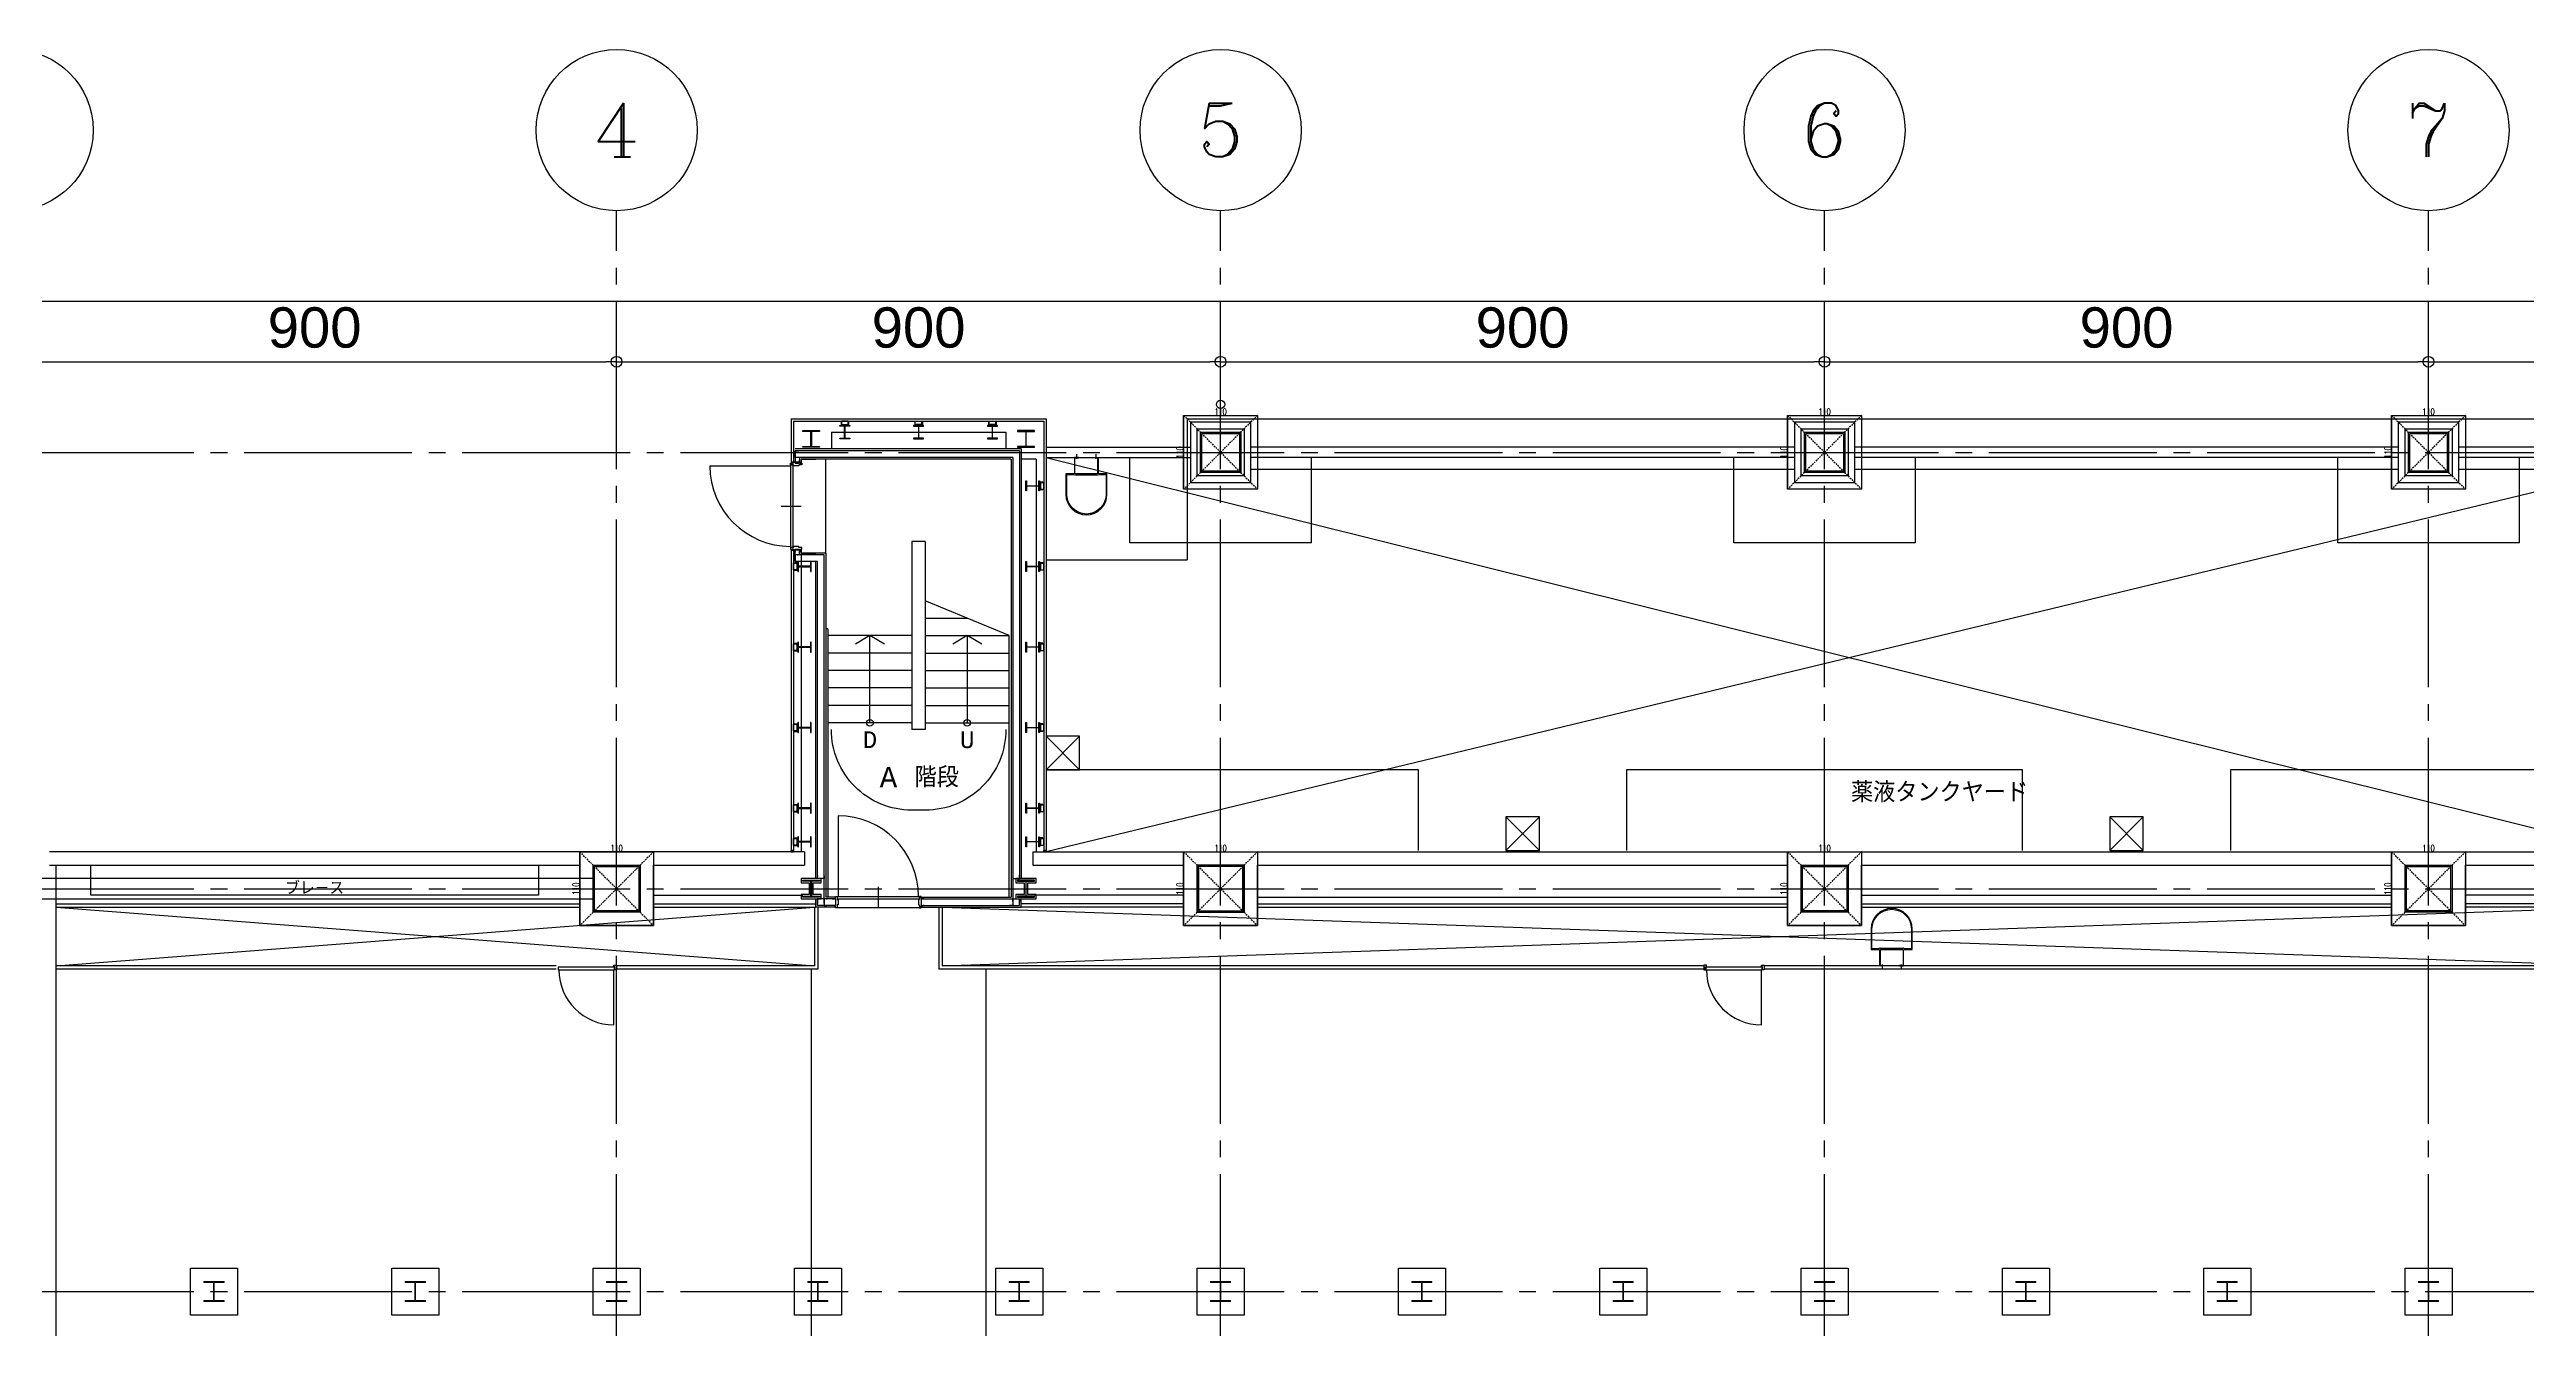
# Model space of a CAD drawing. Header units: millimetres. Extents: x -25195 to 195597, y 6477 to 112111.
# Drawn here: x 1915 to 5606, y 18095 to 20000 of the extents above; entities that cross this region are included whole.
import ezdxf
from ezdxf.enums import TextEntityAlignment as Align

# ---------------------------------------------------------------- set-up
doc = ezdxf.new("R2010")
doc.units = ezdxf.units.MM
doc.header["$LTSCALE"] = 100
doc.linetypes.add('X-N-FAB-L10$0$COL-CEN-LIN', pattern=[3.25, 2.5, -0.25, 0.25, -0.25])
doc.linetypes.add('X-N-FAB-L10$0$HIDDEN', pattern=[0.375, 0.25, -0.125])
for name, color, linetype in [('0-XREF', 7, 'Continuous'), ('X-N-FAB-L10$0$0-MC', 8, 'Continuous'), ('X-N-FAB-L10$0$0-NC', 8, 'Continuous'), ('X-N-FAB-L10$0$08', 8, 'Continuous'), ('X-N-FAB-L10$0$BEAM', 8, 'Continuous'), ('X-N-FAB-L10$0$BLOCK', 8, 'Continuous'), ('X-N-FAB-L10$0$CCL', 8, 'X-N-FAB-L10$0$COL-CEN-LIN'), ('X-N-FAB-L10$0$COL', 8, 'Continuous'), ('X-N-FAB-L10$0$COL-S', 8, 'Continuous'), ('X-N-FAB-L10$0$WALL-P', 8, 'Continuous')]:
    doc.layers.add(name, color=color, linetype=linetype)
doc.layers.add('X-N-FAB-L10$0$A-BLOCK', color=8, linetype='Continuous', plot=False)
doc.layers.add('X-N-FAB-L10$0$DIM', color=8, linetype='Continuous', plot=False)
doc.layers.add('X-N-FAB-L10$0$STEEL1', color=8, linetype='Continuous', lineweight=0)
doc.styles.add('X-N-FAB-L10$0$ATS', font='monotxt.shx', dxfattribs={"bigfont": 'BIGFONT.shx'})
doc.styles.add('X-N-FAB-L10$0$COL-NUM', font='romanc')
doc.styles.add('X-N-FAB-L10$0$DIM', font='simplex.shx', dxfattribs={"width": 0.67, "bigfont": 'chineset.shx'})
doc.styles.add('X-N-FAB-L10$0$DimStyUse', font='romans.shx', dxfattribs={"width": 0.7})
doc.styles.add('X-N-FAB-L10$0$Gen-Text', font='arial.ttf', dxfattribs={"height": 2.5})
doc.dimstyles.new('X-N-FAB-L10$0$cirl', dxfattribs={"dimtxt": 200, "dimasz": 50, "dimexe": 50, "dimexo": 0, "dimgap": 20, "dimtad": 1, "dimdsep": 46, "dimtxsty": 'X-N-FAB-L10$0$DimStyUse', "dimblk": 'X-N-FAB-L10$0$_Origin', "dimcen": 10, "dimdle": 50, "dimclrt": 2, "dimazin": 0, "dimtfac": 1, "dimtix": 1, "dimtmove": 2, "dimatfit": 3, "dimfxl": 10, "dimtolj": 1, "dimarcsym": 0})
doc.dimstyles.new('X-N-FAB-L10$0$JJP_005_defpoint', dxfattribs={"dimtxt": 20, "dimasz": 0.5, "dimexe": 0.5, "dimexo": 0.5, "dimgap": 0.5, "dimtad": 1, "dimdsep": 46, "dimtxsty": 'X-N-FAB-L10$0$DIM', "dimblk": 'X-N-FAB-L10$0$_None', "dimcen": 10, "dimclrd": 256, "dimclre": 256, "dimclrt": 256, "dimadec": 0, "dimazin": 0, "dimtfac": 1, "dimtix": 1, "dimtmove": 2, "dimatfit": 3, "dimldrblk": 'X-N-FAB-L10$0$_None', "dimfxl": 0.5, "dimtolj": 1, "dimtzin": 0, "dimarcsym": 0})

# ---------------------------------------------------------------- blocks, each defined once
blk = doc.blocks.new('X-N-FAB-L10$0$_Origin')
at = {"color": 0, "linetype": 'ByBlock', "lineweight": -2}
blk.add_line((0, 0), (-1, 0), dxfattribs=at)
blk.add_circle((0, 0), 0.5, dxfattribs=at)
blk = doc.blocks.new('*D192')
at = {"layer": 'DefPoints', "color": 0, "transparency": 16777216}
for p in [(0, 9025), (-26950, 8935), (0, 8935)]:
    blk.add_point(p, dxfattribs=at)
at = {"layer": 'X-N-FAB-L10$0$DIM', "color": 0, "lineweight": -2, "transparency": 16777216}
for p, q in [((-26950, 8935), (-26950, 9045)), ((0, 8935), (0, 9045)), ((-26934, 9025), (-16, 9025))]:
    blk.add_line(p, q, dxfattribs=at)
at = {"layer": 'X-N-FAB-L10$0$DIM', "color": 0, "lineweight": -2, "transparency": 16777216, "xscale": 16, "yscale": 16, "zscale": 16, "rotation": 180}
blk.add_blockref('X-N-FAB-L10$0$_Origin', (-26950, 9025), dxfattribs=at)
at = {"layer": 'X-N-FAB-L10$0$DIM', "color": 0, "lineweight": -2, "transparency": 16777216, "xscale": 16, "yscale": 16, "zscale": 16}
blk.add_blockref('X-N-FAB-L10$0$_Origin', (0, 9025), dxfattribs=at)
at = {"layer": 'X-N-FAB-L10$0$DIM', "color": 2, "transparency": 16777216, "insert": (-13475, 9075.6), "char_height": 2.5, "attachment_point": 5, "style": 'X-N-FAB-L10$0$Gen-Text'}
blk.add_mtext('\\A1;{\\H24x;26950}', dxfattribs=at)
blk = doc.blocks.new('X-N-FAB-L10$0$cn-y')
at = {"layer": 'X-N-FAB-L10$0$0-MC'}
blk.add_circle((-50, 0), 50, dxfattribs=at)
at = {"layer": 'X-N-FAB-L10$0$0-NC', "style": 'X-N-FAB-L10$0$COL-NUM'}
blk.add_attdef('GRID-Y', text='', height=50, dxfattribs=at).set_placement((-50, 0), align=Align.MIDDLE_CENTER)
blk = doc.blocks.new('*D195')
at = {"layer": 'DefPoints', "color": 0, "transparency": 16777216}
for p in [(-24250, 8935), (-25150, 8845), (-24250, 8845)]:
    blk.add_point(p, dxfattribs=at)
at = {"layer": 'X-N-FAB-L10$0$DIM', "color": 0, "lineweight": -2, "transparency": 16777216}
for p, q in [((-25150, 8845), (-25150, 8955)), ((-25134, 8935), (-24266, 8935)), ((-24250, 8845), (-24250, 8955))]:
    blk.add_line(p, q, dxfattribs=at)
at = {"layer": 'X-N-FAB-L10$0$DIM', "color": 0, "lineweight": -2, "transparency": 16777216, "xscale": 16, "yscale": 16, "zscale": 16, "rotation": 180}
blk.add_blockref('X-N-FAB-L10$0$_Origin', (-25150, 8935), dxfattribs=at)
at = {"layer": 'X-N-FAB-L10$0$DIM', "color": 0, "lineweight": -2, "transparency": 16777216, "xscale": 16, "yscale": 16, "zscale": 16}
blk.add_blockref('X-N-FAB-L10$0$_Origin', (-24250, 8935), dxfattribs=at)
at = {"layer": 'X-N-FAB-L10$0$DIM', "color": 2, "transparency": 16777216, "insert": (-24700, 8985.6), "char_height": 2.5, "attachment_point": 5, "style": 'X-N-FAB-L10$0$Gen-Text'}
blk.add_mtext('\\A1;{\\H24x;900}', dxfattribs=at)
blk = doc.blocks.new('*D196')
at = {"layer": 'DefPoints', "color": 0, "transparency": 16777216}
for p in [(-23350, 8935), (-24250, 8845), (-23350, 8845)]:
    blk.add_point(p, dxfattribs=at)
at = {"layer": 'X-N-FAB-L10$0$DIM', "color": 0, "lineweight": -2, "transparency": 16777216}
for p, q in [((-24250, 8845), (-24250, 8955)), ((-24234, 8935), (-23366, 8935)), ((-23350, 8845), (-23350, 8955))]:
    blk.add_line(p, q, dxfattribs=at)
at = {"layer": 'X-N-FAB-L10$0$DIM', "color": 0, "lineweight": -2, "transparency": 16777216, "xscale": 16, "yscale": 16, "zscale": 16, "rotation": 180}
blk.add_blockref('X-N-FAB-L10$0$_Origin', (-24250, 8935), dxfattribs=at)
at = {"layer": 'X-N-FAB-L10$0$DIM', "color": 0, "lineweight": -2, "transparency": 16777216, "xscale": 16, "yscale": 16, "zscale": 16}
blk.add_blockref('X-N-FAB-L10$0$_Origin', (-23350, 8935), dxfattribs=at)
at = {"layer": 'X-N-FAB-L10$0$DIM', "color": 2, "transparency": 16777216, "insert": (-23800, 8985.6), "char_height": 2.5, "attachment_point": 5, "style": 'X-N-FAB-L10$0$Gen-Text'}
blk.add_mtext('\\A1;{\\H24x;900}', dxfattribs=at)
blk = doc.blocks.new('*D197')
at = {"layer": 'DefPoints', "color": 0, "transparency": 16777216}
for p in [(-22450, 8935), (-23350, 8845), (-22450, 8845)]:
    blk.add_point(p, dxfattribs=at)
at = {"layer": 'X-N-FAB-L10$0$DIM', "color": 0, "lineweight": -2, "transparency": 16777216}
for p, q in [((-23350, 8845), (-23350, 8955)), ((-23334, 8935), (-22466, 8935)), ((-22450, 8845), (-22450, 8955))]:
    blk.add_line(p, q, dxfattribs=at)
at = {"layer": 'X-N-FAB-L10$0$DIM', "color": 0, "lineweight": -2, "transparency": 16777216, "xscale": 16, "yscale": 16, "zscale": 16, "rotation": 180}
blk.add_blockref('X-N-FAB-L10$0$_Origin', (-23350, 8935), dxfattribs=at)
at = {"layer": 'X-N-FAB-L10$0$DIM', "color": 0, "lineweight": -2, "transparency": 16777216, "xscale": 16, "yscale": 16, "zscale": 16}
blk.add_blockref('X-N-FAB-L10$0$_Origin', (-22450, 8935), dxfattribs=at)
at = {"layer": 'X-N-FAB-L10$0$DIM', "color": 2, "transparency": 16777216, "insert": (-22900, 8985.6), "char_height": 2.5, "attachment_point": 5, "style": 'X-N-FAB-L10$0$Gen-Text'}
blk.add_mtext('\\A1;{\\H24x;900}', dxfattribs=at)
blk = doc.blocks.new('*D198')
at = {"layer": 'DefPoints', "color": 0, "transparency": 16777216}
for p in [(-21550, 8935), (-22450, 8845), (-21550, 8845)]:
    blk.add_point(p, dxfattribs=at)
at = {"layer": 'X-N-FAB-L10$0$DIM', "color": 0, "lineweight": -2, "transparency": 16777216}
for p, q in [((-22450, 8845), (-22450, 8955)), ((-22434, 8935), (-21566, 8935)), ((-21550, 8845), (-21550, 8955))]:
    blk.add_line(p, q, dxfattribs=at)
at = {"layer": 'X-N-FAB-L10$0$DIM', "color": 0, "lineweight": -2, "transparency": 16777216, "xscale": 16, "yscale": 16, "zscale": 16, "rotation": 180}
blk.add_blockref('X-N-FAB-L10$0$_Origin', (-22450, 8935), dxfattribs=at)
at = {"layer": 'X-N-FAB-L10$0$DIM', "color": 0, "lineweight": -2, "transparency": 16777216, "xscale": 16, "yscale": 16, "zscale": 16}
blk.add_blockref('X-N-FAB-L10$0$_Origin', (-21550, 8935), dxfattribs=at)
at = {"layer": 'X-N-FAB-L10$0$DIM', "color": 2, "transparency": 16777216, "insert": (-22000, 8985.6), "char_height": 2.5, "attachment_point": 5, "style": 'X-N-FAB-L10$0$Gen-Text'}
blk.add_mtext('\\A1;{\\H24x;900}', dxfattribs=at)
blk = doc.blocks.new('*D199')
at = {"layer": 'DefPoints', "color": 0, "transparency": 16777216}
for p in [(-20650, 8935), (-21550, 8845), (-20650, 8845)]:
    blk.add_point(p, dxfattribs=at)
at = {"layer": 'X-N-FAB-L10$0$DIM', "color": 0, "lineweight": -2, "transparency": 16777216}
for p, q in [((-21550, 8845), (-21550, 8955)), ((-21534, 8935), (-20666, 8935)), ((-20650, 8845), (-20650, 8955))]:
    blk.add_line(p, q, dxfattribs=at)
at = {"layer": 'X-N-FAB-L10$0$DIM', "color": 0, "lineweight": -2, "transparency": 16777216, "xscale": 16, "yscale": 16, "zscale": 16, "rotation": 180}
blk.add_blockref('X-N-FAB-L10$0$_Origin', (-21550, 8935), dxfattribs=at)
at = {"layer": 'X-N-FAB-L10$0$DIM', "color": 0, "lineweight": -2, "transparency": 16777216, "xscale": 16, "yscale": 16, "zscale": 16}
blk.add_blockref('X-N-FAB-L10$0$_Origin', (-20650, 8935), dxfattribs=at)
at = {"layer": 'X-N-FAB-L10$0$DIM', "color": 2, "transparency": 16777216, "insert": (-21100, 8985.6), "char_height": 2.5, "attachment_point": 5, "style": 'X-N-FAB-L10$0$Gen-Text'}
blk.add_mtext('\\A1;{\\H24x;900}', dxfattribs=at)
blk = doc.blocks.new('X-N-FAB-L10$0$A$C08dda4ec')
at = {"layer": 'X-N-FAB-L10$0$COL'}
blk.add_lwpolyline([(0, 70), (70, 70), (70, 0), (0, 0)], close=True, dxfattribs=at)
at = {"layer": 'X-N-FAB-L10$0$STEEL1'}
blk.add_lwpolyline([(20, 50), (50, 50), (50, 48.5), (35.5, 48.5), (35.5, 21.5), (50, 21.5), (50, 20), (20, 20), (20, 21.5), (34.5, 21.5), (34.5, 48.5), (20, 48.5)], close=True, dxfattribs=at)
blk = doc.blocks.new('*D153')
at = {"layer": 'DefPoints', "lineweight": -2, "transparency": 16777216}
blk.add_line((0, 0), (110, 0), dxfattribs=at)
at = {"layer": 'DefPoints', "color": 0, "transparency": 16777216}
for p in [(0, 0), (110, 0), (110, 0)]:
    blk.add_point(p, dxfattribs=at)
at = {"layer": 'DefPoints', "transparency": 16777216, "insert": (55, 5.5), "char_height": 10, "attachment_point": 5, "style": 'X-N-FAB-L10$0$DIM'}
blk.add_mtext('\\A1;110', dxfattribs=at)
blk = doc.blocks.new('X-N-FAB-L10$0$_None')
blk = doc.blocks.new('*D154')
at = {"layer": 'DefPoints', "lineweight": -2, "transparency": 16777216}
blk.add_line((0, 0), (0, -110), dxfattribs=at)
at = {"layer": 'DefPoints', "color": 0, "transparency": 16777216}
for p in [(0, 0), (0, -110), (0, -110)]:
    blk.add_point(p, dxfattribs=at)
at = {"layer": 'DefPoints', "transparency": 16777216, "insert": (-5.5, -55), "char_height": 10, "attachment_point": 5, "rotation": 90, "style": 'X-N-FAB-L10$0$DIM'}
blk.add_mtext('\\A1;110', dxfattribs=at)
blk = doc.blocks.new('X-N-FAB-L10$0$A$C5b9bb6f0')
at = {"layer": 'X-N-FAB-L10$0$08'}
for p, q in [((5689.1, 10614), (5689.1, 10549.5)), ((5689.1, 10614), (6069.1, 10614)), ((5692.6, 10610.5), (5692.6, 10549.5)), ((5692.6, 10610.5), (6065.6, 10610.5)), ((5749.1, 10594), (6009.1, 10594)), ((5749.1, 10594), (5749.1, 10569)), ((6009.1, 10594), (6009.1, 10569)), ((6065.6, 10610.5), (6065.6, 9971)), ((6069.1, 10614), (6069.1, 9971)), ((6279.1, 10614), (10879.1, 10614)), ((6279.1, 10614), (6279.1, 10404)), ((6032.1, 10569), (5695.1, 10569)), ((6029.6, 10566.5), (5695.1, 10566.5)), ((5695.1, 10566.5), (5695.1, 10548)), ((6019.6, 10556.5), (5695.1, 10556.5)), ((5701.6, 10556.5), (5701.6, 10548)), ((6019.6, 10556.5), (6019.6, 9899)), ((6029.6, 10566.5), (6029.6, 9929)), ((6032.1, 10569), (6032.1, 9929)), ((6069.1, 10571.5), (6284.1, 10571.5)), ((6069.1, 10556.5), (8429.1, 9969)), ((6069.1, 10556.5), (6284.1, 10556.5)), ((6114.8, 10554.3), (6114.8, 10561.5)), ((6143.5, 10554.3), (6143.5, 10561.5)), ((7184.1, 10571.5), (6374.1, 10571.5)), ((7184.1, 10556.5), (6374.1, 10556.5)), ((8084.1, 10571.5), (7274.1, 10571.5)), ((8084.1, 10556.5), (7274.1, 10556.5)), ((8444.1, 10571.5), (8174.1, 10571.5)), ((8429.1, 10556.5), (8174.1, 10556.5)), ((5568.1, 10544), (5688.1, 10544)), ((5689.1, 10549.5), (5692.6, 10549.5)), ((5704.1, 10549.5), (5689.1, 10549.5)), ((6017.1, 10554), (5704.1, 10554)), ((5704.1, 10554), (5704.1, 10549.5)), ((5704.1, 10554), (5704.1, 10548)), ((5704.1, 10554), (5726.1, 10554)), ((5741.1, 10414), (5741.1, 10554)), ((6017.1, 10554), (6017.1, 9901.5)), ((6054.1, 10554), (6032.1, 10554)), ((6054.1, 10554), (6054.1, 9969)), ((8429.1, 10539), (6069.1, 9969)), ((6113, 10532.5), (6145.2, 10532.5)), ((6113, 10530.6), (6145.2, 10530.6)), ((6374.1, 10539), (7184.1, 10539)), ((7274.1, 10539), (8084.1, 10539)), ((8174.1, 10539), (8429.1, 10539)), ((5674.1, 10484), (5704.1, 10484)), ((5689.1, 10418.5), (5689.1, 9971)), ((5689.1, 10418.5), (5692.6, 10418.5)), ((5704.1, 10418.5), (5689.1, 10418.5)), ((5692.6, 10418.5), (5692.6, 9971)), ((5695.1, 10401.5), (5695.1, 10420)), ((5738.6, 10411.5), (5695.1, 10411.5)), ((5701.6, 10411.5), (5701.6, 10420)), ((5704.1, 10414), (5704.1, 10420)), ((5704.1, 10418.5), (5704.1, 9969)), ((5704.1, 10414), (5704.1, 10418.5)), ((5704.1, 10414), (5726.1, 10414)), ((5741.1, 10414), (5704.1, 10414)), ((5738.6, 9899), (5738.6, 10411.5)), ((5741.1, 10414), (5741.1, 9901.5)), ((5889.1, 10431), (5869.1, 10431)), ((5869.1, 10431), (5869.1, 10301)), ((5889.1, 10431), (5889.1, 10343)), ((5728.6, 10401.5), (5695.1, 10401.5)), ((5726.1, 9929), (5726.1, 10401.5)), ((5728.6, 9929), (5728.6, 10401.5)), ((6069.1, 10404), (6279.1, 10404)), ((6014.1, 10291), (5889.1, 10343)), ((5889.1, 10343), (5889.1, 10151)), ((5744.1, 10301), (5741.1, 10301)), ((5744.1, 10301), (5744.1, 9901.5)), ((5869.1, 10301), (5869.1, 10151)), ((5889.1, 10317), (5951.6, 10317)), ((5869.1, 10291), (5744.1, 10291)), ((5869.1, 10265), (5744.1, 10265)), ((5806.6, 10161), (5806.6, 10291)), ((5889.1, 10291), (6014.1, 10291)), ((5889.1, 10265), (6014.1, 10265)), ((5951.6, 10291), (5951.6, 10161)), ((6014.1, 9901.5), (6014.1, 10291)), ((5869.1, 10239), (5744.1, 10239)), ((5889.1, 10239), (6014.1, 10239)), ((5869.1, 10213), (5744.1, 10213)), ((5869.1, 10187), (5744.1, 10187)), ((5889.1, 10213), (6014.1, 10213)), ((5889.1, 10187), (6014.1, 10187)), ((5869.1, 10161), (5744.1, 10161)), ((5889.1, 10151), (5869.1, 10151)), ((5889.1, 10161), (6014.1, 10161)), ((6119.1, 10141), (6069.1, 10091)), ((6069.1, 10141), (6119.1, 10091)), ((5759.1, 10022.5), (5759.1, 9902.5)), ((6804.1, 10021), (6754.1, 9971)), ((6754.1, 10021), (6804.1, 9971)), ((7654.1, 10021), (7704.1, 9971)), ((7704.1, 10021), (7654.1, 9971)), ((5709.1, 9969), (4584.1, 9969)), ((5689.1, 9971), (5692.6, 9971)), ((5689.1, 9969), (5692.6, 9969)), ((5709.1, 9969), (5709.1, 9949)), ((6049.1, 9969), (8449.1, 9969)), ((6049.1, 9969), (6049.1, 9949)), ((6069.1, 9971), (6065.6, 9971)), ((6069.1, 9969), (6065.6, 9969)), ((4584.1, 9949), (5374.1, 9949)), ((5484.1, 9949), (5709.1, 9949)), ((6049.1, 9949), (6274.1, 9949)), ((6384.1, 9949), (7174.1, 9949)), ((7284.1, 9949), (8074.1, 9949)), ((8184.1, 9949), (8454.1, 9949)), ((5484.1, 9904.5), (5706.6, 9904.5)), ((5726.1, 9886.5), (5726.1, 9899)), ((5728.6, 9889), (5728.6, 9899)), ((5755.1, 9899), (5738.6, 9899)), ((5755.1, 9901.5), (5741.1, 9901.5)), ((5819.1, 9916.9), (5819.1, 9886.5)), ((5883.1, 9901.5), (6017.1, 9901.5)), ((5883.1, 9899), (6019.6, 9899)), ((6029.6, 9889), (6029.6, 9899)), ((6032.1, 9886.5), (6032.1, 9899)), ((6274.1, 9904.5), (6051.6, 9904.5)), ((6384.1, 9901.5), (7174.1, 9901.5)), ((7284.1, 9904.5), (8074.1, 9904.5)), ((8414.1, 9904.5), (8184.1, 9904.5)), ((4594.1, 9891.5), (5374.1, 9891.5)), ((4594.1, 9799), (5724.1, 9886.5)), ((4594.1, 9886.5), (5724.1, 9799)), ((4594.1, 9886.5), (5374.1, 9886.5)), ((5484.1, 9891.5), (5726.1, 9891.5)), ((5484.1, 9886.5), (5726.1, 9886.5)), ((5724.1, 9886.5), (5724.1, 9799)), ((5754.1, 9886.5), (5726.1, 9886.5)), ((5755.1, 9889), (5728.6, 9889)), ((5729.1, 9886.5), (5729.1, 9794)), ((5880.6, 9885.5), (5757.6, 9885.5)), ((5883.1, 9889), (6029.6, 9889)), ((5884.1, 9886.5), (6032.1, 9886.5)), ((5909.1, 9886.5), (5909.1, 9794)), ((5914.1, 9799), (8414.1, 9886.5)), ((5914.1, 9886.5), (8414.1, 9799)), ((5914.1, 9886.5), (5914.1, 9799)), ((6274.1, 9891.5), (6032.1, 9891.5)), ((6274.1, 9886.5), (6032.1, 9886.5)), ((6384.1, 9891.5), (7174.1, 9891.5)), ((6384.1, 9886.5), (7174.1, 9886.5)), ((7284.1, 9891.5), (8074.1, 9891.5)), ((7284.1, 9886.5), (8074.1, 9886.5)), ((8414.1, 9891.5), (8184.1, 9891.5)), ((8414.1, 9886.5), (8184.1, 9886.5)), ((7345.2, 9825), (7313, 9825)), ((7345.2, 9823.1), (7313, 9823.1)), ((5339.1, 9799), (4594.1, 9799)), ((5339.1, 9794), (4594.1, 9794)), ((5425, 9711.2), (5425, 9793)), ((5724.1, 9799), (5429.1, 9799)), ((5729.1, 9794), (5429.1, 9794)), ((5719.1, 9794), (5719.1, 8059)), ((7049.1, 9794), (5909.1, 9794)), ((7049.1, 9799), (5914.1, 9799)), ((5979.1, 9794), (5979.1, 8059)), ((7135, 9711.2), (7135, 9793)), ((8414.1, 9799), (7139.1, 9799)), ((8414.1, 9794), (7139.1, 9794)), ((7314.8, 9801.2), (7314.8, 9794)), ((7343.5, 9801.2), (7343.5, 9794))]:
    blk.add_line(p, q, dxfattribs=at)
for points in [[(5731.6, 10571.5), (5706.6, 10571.5), (5706.6, 10572.9), (5718.7, 10572.9), (5718.7, 10595.1), (5706.6, 10595.1), (5706.6, 10596.5), (5731.6, 10596.5), (5731.6, 10595.1), (5719.6, 10595.1), (5719.6, 10572.9), (5731.6, 10572.9)], [(5761.6, 10604), (5776.6, 10604), (5776.6, 10603.1), (5769.4, 10603.1), (5769.4, 10584.9), (5776.6, 10584.9), (5776.6, 10584), (5761.6, 10584), (5761.6, 10584.9), (5768.8, 10584.9), (5768.8, 10603.1), (5761.6, 10603.1)], [(5763.5, 10609), (5763.5, 10604), (5768.5, 10604), (5768.5, 10604.6), (5764.1, 10604.6), (5764.1, 10609)], [(5764.1, 10605.5), (5774.1, 10605.5), (5774.1, 10610.5), (5764.1, 10610.5)], [(5774.7, 10609), (5774.7, 10604), (5769.7, 10604), (5769.7, 10604.6), (5774.1, 10604.6), (5774.1, 10609)], [(5886.6, 10604), (5871.6, 10604), (5871.6, 10603.1), (5878.8, 10603.1), (5878.8, 10584.9), (5871.6, 10584.9), (5871.6, 10584), (5886.6, 10584), (5886.6, 10584.9), (5879.4, 10584.9), (5879.4, 10603.1), (5886.6, 10603.1)], [(5873.5, 10609), (5873.5, 10604), (5878.5, 10604), (5878.5, 10604.6), (5874.1, 10604.6), (5874.1, 10609)], [(5884.1, 10605.5), (5874.1, 10605.5), (5874.1, 10610.5), (5884.1, 10610.5)], [(5884.7, 10609), (5884.7, 10604), (5879.7, 10604), (5879.7, 10604.6), (5884.1, 10604.6), (5884.1, 10609)], [(5996.6, 10604), (5981.6, 10604), (5981.6, 10603.1), (5988.8, 10603.1), (5988.8, 10584.9), (5981.6, 10584.9), (5981.6, 10584), (5996.6, 10584), (5996.6, 10584.9), (5989.4, 10584.9), (5989.4, 10603.1), (5996.6, 10603.1)], [(5983.5, 10609), (5983.5, 10604), (5988.5, 10604), (5988.5, 10604.6), (5984.1, 10604.6), (5984.1, 10609)], [(5994.1, 10605.5), (5984.1, 10605.5), (5984.1, 10610.5), (5994.1, 10610.5)], [(5994.7, 10609), (5994.7, 10604), (5989.7, 10604), (5989.7, 10604.6), (5994.1, 10604.6), (5994.1, 10609)], [(6051.6, 10596.5), (6026.6, 10596.5), (6026.6, 10595.1), (6038.7, 10595.1), (6038.7, 10572.9), (6026.6, 10572.9), (6026.6, 10571.5), (6051.6, 10571.5), (6051.6, 10572.9), (6039.6, 10572.9), (6039.6, 10595.1), (6051.6, 10595.1)], [(6284.1, 10519), (6374.1, 10519), (6374.1, 10609), (6284.1, 10609)], [(6299.1, 10534), (6299.1, 10594), (6359.1, 10594), (6359.1, 10534)], [(7184.1, 10519), (7274.1, 10519), (7274.1, 10609), (7184.1, 10609)], [(7199.1, 10534), (7199.1, 10594), (7259.1, 10594), (7259.1, 10534)], [(8084.1, 10519), (8174.1, 10519), (8174.1, 10609), (8084.1, 10609)], [(8099.1, 10534), (8099.1, 10594), (8159.1, 10594), (8159.1, 10534)], [(6301.1, 10536), (6301.1, 10592), (6357.1, 10592), (6357.1, 10536)], [(7201.1, 10536), (7201.1, 10592), (7257.1, 10592), (7257.1, 10536)], [(8101.1, 10536), (8101.1, 10592), (8157.1, 10592), (8157.1, 10536)], [(5688.1, 10545), (5688.1, 10423), (5692.1, 10423), (5692.1, 10545)], [(6059.1, 10521.5), (6059.1, 10506.5), (6058.2, 10506.5), (6058.2, 10513.7), (6040, 10513.7), (6040, 10506.5), (6039.1, 10506.5), (6039.1, 10521.5), (6040, 10521.5), (6040, 10514.3), (6058.2, 10514.3), (6058.2, 10521.5)], [(6064.1, 10519.6), (6059.1, 10519.6), (6059.1, 10514.6), (6059.7, 10514.6), (6059.7, 10519), (6064.1, 10519)], [(6064.1, 10508.4), (6059.1, 10508.4), (6059.1, 10513.4), (6059.7, 10513.4), (6059.7, 10509), (6064.1, 10509)], [(6060.6, 10519), (6060.6, 10509), (6065.6, 10509), (6065.6, 10519)], [(5697.6, 10399), (5697.6, 10389), (5692.6, 10389), (5692.6, 10399)], [(5694.1, 10399.6), (5699.1, 10399.6), (5699.1, 10394.6), (5698.5, 10394.6), (5698.5, 10399), (5694.1, 10399)], [(5694.1, 10388.4), (5699.1, 10388.4), (5699.1, 10393.4), (5698.5, 10393.4), (5698.5, 10389), (5694.1, 10389)], [(5699.1, 10401.5), (5699.1, 10386.5), (5700, 10386.5), (5700, 10393.7), (5718.2, 10393.7), (5718.2, 10386.5), (5719.1, 10386.5), (5719.1, 10401.5), (5718.2, 10401.5), (5718.2, 10394.3), (5700, 10394.3), (5700, 10401.5)], [(6059.1, 10401.5), (6059.1, 10386.5), (6058.2, 10386.5), (6058.2, 10393.7), (6040, 10393.7), (6040, 10386.5), (6039.1, 10386.5), (6039.1, 10401.5), (6040, 10401.5), (6040, 10394.3), (6058.2, 10394.3), (6058.2, 10401.5)], [(6064.1, 10399.6), (6059.1, 10399.6), (6059.1, 10394.6), (6059.7, 10394.6), (6059.7, 10399), (6064.1, 10399)], [(6064.1, 10388.4), (6059.1, 10388.4), (6059.1, 10393.4), (6059.7, 10393.4), (6059.7, 10389), (6064.1, 10389)], [(6060.6, 10399), (6060.6, 10389), (6065.6, 10389), (6065.6, 10399)], [(5697.6, 10279), (5697.6, 10269), (5692.6, 10269), (5692.6, 10279)], [(5694.1, 10279.6), (5699.1, 10279.6), (5699.1, 10274.6), (5698.5, 10274.6), (5698.5, 10279), (5694.1, 10279)], [(5694.1, 10268.4), (5699.1, 10268.4), (5699.1, 10273.4), (5698.5, 10273.4), (5698.5, 10269), (5694.1, 10269)], [(5699.1, 10281.5), (5699.1, 10266.5), (5700, 10266.5), (5700, 10273.7), (5718.2, 10273.7), (5718.2, 10266.5), (5719.1, 10266.5), (5719.1, 10281.5), (5718.2, 10281.5), (5718.2, 10274.3), (5700, 10274.3), (5700, 10281.5)], [(6059.1, 10281.5), (6059.1, 10266.5), (6058.2, 10266.5), (6058.2, 10273.7), (6040, 10273.7), (6040, 10266.5), (6039.1, 10266.5), (6039.1, 10281.5), (6040, 10281.5), (6040, 10274.3), (6058.2, 10274.3), (6058.2, 10281.5)], [(6064.1, 10279.6), (6059.1, 10279.6), (6059.1, 10274.6), (6059.7, 10274.6), (6059.7, 10279), (6064.1, 10279)], [(6064.1, 10268.4), (6059.1, 10268.4), (6059.1, 10273.4), (6059.7, 10273.4), (6059.7, 10269), (6064.1, 10269)], [(6060.6, 10279), (6060.6, 10269), (6065.6, 10269), (6065.6, 10279)], [(5697.6, 10159), (5697.6, 10149), (5692.6, 10149), (5692.6, 10159)], [(5694.1, 10159.6), (5699.1, 10159.6), (5699.1, 10154.6), (5698.5, 10154.6), (5698.5, 10159), (5694.1, 10159)], [(5694.1, 10148.4), (5699.1, 10148.4), (5699.1, 10153.4), (5698.5, 10153.4), (5698.5, 10149), (5694.1, 10149)], [(5699.1, 10161.5), (5699.1, 10146.5), (5700, 10146.5), (5700, 10153.7), (5718.2, 10153.7), (5718.2, 10146.5), (5719.1, 10146.5), (5719.1, 10161.5), (5718.2, 10161.5), (5718.2, 10154.3), (5700, 10154.3), (5700, 10161.5)], [(6059.1, 10161.5), (6059.1, 10146.5), (6058.2, 10146.5), (6058.2, 10153.7), (6040, 10153.7), (6040, 10146.5), (6039.1, 10146.5), (6039.1, 10161.5), (6040, 10161.5), (6040, 10154.3), (6058.2, 10154.3), (6058.2, 10161.5)], [(6064.1, 10159.6), (6059.1, 10159.6), (6059.1, 10154.6), (6059.7, 10154.6), (6059.7, 10159), (6064.1, 10159)], [(6064.1, 10148.4), (6059.1, 10148.4), (6059.1, 10153.4), (6059.7, 10153.4), (6059.7, 10149), (6064.1, 10149)], [(6060.6, 10159), (6060.6, 10149), (6065.6, 10149), (6065.6, 10159)], [(6119.1, 10091), (6119.1, 10141), (6069.1, 10141), (6069.1, 10091)], [(5694.1, 10039.6), (5699.1, 10039.6), (5699.1, 10034.6), (5698.5, 10034.6), (5698.5, 10039), (5694.1, 10039)], [(5699.1, 10041.5), (5699.1, 10026.5), (5700, 10026.5), (5700, 10033.7), (5718.2, 10033.7), (5718.2, 10026.5), (5719.1, 10026.5), (5719.1, 10041.5), (5718.2, 10041.5), (5718.2, 10034.3), (5700, 10034.3), (5700, 10041.5)], [(6059.1, 10041.5), (6059.1, 10026.5), (6058.2, 10026.5), (6058.2, 10033.7), (6040, 10033.7), (6040, 10026.5), (6039.1, 10026.5), (6039.1, 10041.5), (6040, 10041.5), (6040, 10034.3), (6058.2, 10034.3), (6058.2, 10041.5)], [(6064.1, 10039.6), (6059.1, 10039.6), (6059.1, 10034.6), (6059.7, 10034.6), (6059.7, 10039), (6064.1, 10039)], [(5697.6, 10039), (5697.6, 10029), (5692.6, 10029), (5692.6, 10039)], [(5694.1, 10028.4), (5699.1, 10028.4), (5699.1, 10033.4), (5698.5, 10033.4), (5698.5, 10029), (5694.1, 10029)], [(6064.1, 10028.4), (6059.1, 10028.4), (6059.1, 10033.4), (6059.7, 10033.4), (6059.7, 10029), (6064.1, 10029)], [(6060.6, 10039), (6060.6, 10029), (6065.6, 10029), (6065.6, 10039)], [(6804.1, 9971), (6804.1, 10021), (6754.1, 10021), (6754.1, 9971)], [(7704.1, 9971), (7704.1, 10021), (7654.1, 10021), (7654.1, 9971)], [(5697.6, 9989), (5697.6, 9979), (5692.6, 9979), (5692.6, 9989)], [(5694.1, 9989.6), (5699.1, 9989.6), (5699.1, 9984.6), (5698.5, 9984.6), (5698.5, 9989), (5694.1, 9989)], [(5694.1, 9978.4), (5699.1, 9978.4), (5699.1, 9983.4), (5698.5, 9983.4), (5698.5, 9979), (5694.1, 9979)], [(5699.1, 9991.5), (5699.1, 9976.5), (5700, 9976.5), (5700, 9983.7), (5718.2, 9983.7), (5718.2, 9976.5), (5719.1, 9976.5), (5719.1, 9991.5), (5718.2, 9991.5), (5718.2, 9984.3), (5700, 9984.3), (5700, 9991.5)], [(6059.1, 9991.5), (6059.1, 9976.5), (6058.2, 9976.5), (6058.2, 9983.7), (6040, 9983.7), (6040, 9976.5), (6039.1, 9976.5), (6039.1, 9991.5), (6040, 9991.5), (6040, 9984.3), (6058.2, 9984.3), (6058.2, 9991.5)], [(6064.1, 9989.6), (6059.1, 9989.6), (6059.1, 9984.6), (6059.7, 9984.6), (6059.7, 9989), (6064.1, 9989)], [(6064.1, 9978.4), (6059.1, 9978.4), (6059.1, 9983.4), (6059.7, 9983.4), (6059.7, 9979), (6064.1, 9979)], [(6060.6, 9989), (6060.6, 9979), (6065.6, 9979), (6065.6, 9989)], [(4564.1, 9899), (5394.1, 9899), (5394.1, 9929), (4564.1, 9929)], [(5394.1, 9879), (5394.1, 9949), (5464.1, 9949), (5464.1, 9879)], [(5396.1, 9881), (5396.1, 9947), (5462.1, 9947), (5462.1, 9881)], [(5734.1, 9929), (5704.1, 9929), (5704.1, 9922.6), (5716.2, 9922.6), (5716.2, 9905.4), (5704.1, 9905.4), (5704.1, 9899), (5734.1, 9899), (5734.1, 9905.4), (5722.1, 9905.4), (5722.1, 9922.6), (5734.1, 9922.6)], [(6054.1, 9929), (6024.1, 9929), (6024.1, 9922.6), (6036.2, 9922.6), (6036.2, 9905.4), (6024.1, 9905.4), (6024.1, 9899), (6054.1, 9899), (6054.1, 9905.4), (6042.1, 9905.4), (6042.1, 9922.6), (6054.1, 9922.6)], [(6364.1, 9879), (6364.1, 9949), (6294.1, 9949), (6294.1, 9879)], [(6362.1, 9881), (6362.1, 9947), (6296.1, 9947), (6296.1, 9881)], [(7194.1, 9879), (7194.1, 9949), (7264.1, 9949), (7264.1, 9879)], [(7196.1, 9881), (7196.1, 9947), (7262.1, 9947), (7262.1, 9881)], [(8094.1, 9879), (8094.1, 9949), (8164.1, 9949), (8164.1, 9879)], [(8096.1, 9881), (8096.1, 9947), (8162.1, 9947), (8162.1, 9881)], [(5731.6, 9901.5), (5706.6, 9901.5), (5706.6, 9902.9), (5718.7, 9902.9), (5718.7, 9925.1), (5706.6, 9925.1), (5706.6, 9926.5), (5731.6, 9926.5), (5731.6, 9925.1), (5719.6, 9925.1), (5719.6, 9902.9), (5731.6, 9902.9)], [(5758.1, 9902.5), (5880.1, 9902.5), (5880.1, 9898.5), (5758.1, 9898.5)], [(6051.6, 9926.5), (6026.6, 9926.5), (6026.6, 9925.1), (6038.7, 9925.1), (6038.7, 9902.9), (6026.6, 9902.9), (6026.6, 9901.5), (6051.6, 9901.5), (6051.6, 9902.9), (6039.6, 9902.9), (6039.6, 9925.1), (6051.6, 9925.1)], [(5342.1, 9793), (5426.1, 9793), (5426.1, 9797), (5342.1, 9797)], [(5425, 9797.5), (5425, 9800), (5429.1, 9800), (5429.1, 9793), (5426.6, 9793), (5426.6, 9797.5)], [(7053.2, 9797.5), (7053.2, 9800), (7049.1, 9800), (7049.1, 9793), (7051.6, 9793), (7051.6, 9797.5)], [(7052.1, 9793), (7136.1, 9793), (7136.1, 9797), (7052.1, 9797)], [(7135, 9797.5), (7135, 9800), (7139.1, 9800), (7139.1, 9793), (7136.6, 9793), (7136.6, 9797.5)]]:
    blk.add_lwpolyline(points, close=True, dxfattribs=at)
for points in [[(5699.1, 10557.5), (5699.1, 10556.5), (5695.1, 10556.5), (5695.1, 10566.5), (5699.1, 10566.5), (5699.1, 10565.5)], [(6111.9, 10533.2), (6111.9, 10555.9), (6117.6, 10555.9), (6117.6, 10556.5), (6111.3, 10556.5), (6111.3, 10533.2)], [(6146.3, 10533.2), (6146.3, 10555.9), (6140.6, 10555.9), (6140.6, 10556.5), (6146.9, 10556.5), (6146.9, 10533.2)], [(6464.1, 10556.5), (6464.1, 10429), (6194.1, 10429), (6194.1, 10556.5)], [(7364.1, 10556.5), (7364.1, 10429), (7094.1, 10429), (7094.1, 10556.5)], [(8264.1, 10556.5), (8264.1, 10429), (7994.1, 10429), (7994.1, 10556.5)], [(5702.6, 10548), (5705.1, 10548), (5705.1, 10545.5), (5700.6, 10545.5), (5700.6, 10544), (5692.6, 10544), (5692.6, 10545.5), (5688.1, 10545.5), (5688.1, 10548), (5690.6, 10548)], [(5690.6, 10548), (5692.6, 10549.5), (5692.6, 10548), (5690.6, 10548), (5690.6, 10549.5), (5692.6, 10549.5)], [(5696.1, 10552), (5695.1, 10552), (5695.1, 10548), (5701.6, 10548), (5701.6, 10552), (5700.6, 10552)], [(5702.6, 10420), (5705.1, 10420), (5705.1, 10422.5), (5700.6, 10422.5), (5700.6, 10424), (5692.6, 10424), (5692.6, 10422.5), (5688.1, 10422.5), (5688.1, 10420), (5690.6, 10420)], [(5690.6, 10420), (5692.6, 10418.5), (5692.6, 10420), (5690.6, 10420), (5690.6, 10418.5), (5692.6, 10418.5)], [(5696.1, 10416), (5695.1, 10416), (5695.1, 10420), (5701.6, 10420), (5701.6, 10416), (5700.6, 10416)], [(5699.1, 10410.5), (5699.1, 10411.5), (5695.1, 10411.5), (5695.1, 10401.5), (5699.1, 10401.5), (5699.1, 10402.5)], [(5828.3, 10278.5), (5806.6, 10291), (5785, 10278.5)], [(5973.3, 10278.5), (5951.6, 10291), (5930, 10278.5)], [(6624.1, 9971), (6624.1, 10091), (6069.1, 10091)], [(7524.1, 9971), (7524.1, 10091), (6934.1, 10091), (6934.1, 9971)], [(8444.1, 10091), (7834.1, 10091), (7834.1, 9971)], [(5690.6, 9971), (5692.6, 9969), (5692.6, 9971), (5690.6, 9971), (5690.6, 9969), (5692.6, 9969)], [(6067.6, 9971), (6065.6, 9969), (6065.6, 9971), (6067.6, 9971), (6067.6, 9969), (6065.6, 9969)], [(5312.6, 9949), (5312.6, 9904.5), (4645.6, 9904.5), (4645.6, 9949)], [(5374.1, 9949), (5374.1, 9859), (5484.1, 9859), (5484.1, 9949)], [(5737.6, 9933), (5738.6, 9933), (5738.6, 9929), (5728.6, 9929), (5728.6, 9933), (5729.6, 9933)], [(6020.6, 9933), (6019.6, 9933), (6019.6, 9929), (6029.6, 9929), (6029.6, 9933), (6028.6, 9933)], [(6274.1, 9949), (6274.1, 9859), (6384.1, 9859), (6384.1, 9949)], [(7174.1, 9949), (7174.1, 9859), (7284.1, 9859), (7284.1, 9949)], [(8074.1, 9949), (8074.1, 9859), (8184.1, 9859), (8184.1, 9949)], [(5737.6, 9895), (5738.6, 9895), (5738.6, 9899), (5728.6, 9899), (5728.6, 9895), (5729.6, 9895)], [(5737.6, 9893), (5738.6, 9893), (5738.6, 9889), (5728.6, 9889), (5728.6, 9893), (5729.6, 9893)], [(5742.6, 9898), (5742.6, 9899), (5738.6, 9899), (5738.6, 9889), (5742.6, 9889), (5742.6, 9890)], [(5751.1, 9898), (5751.1, 9899), (5755.1, 9899), (5755.1, 9889), (5751.1, 9889), (5751.1, 9890)], [(5755.1, 9900), (5755.1, 9902.5), (5757.6, 9902.5), (5757.6, 9898), (5759.1, 9898), (5759.1, 9890), (5757.6, 9890), (5757.6, 9885.5), (5755.1, 9885.5), (5755.1, 9888)], [(5883.1, 9900), (5883.1, 9902.5), (5880.6, 9902.5), (5880.6, 9898), (5879.1, 9898), (5879.1, 9890), (5880.6, 9890), (5880.6, 9885.5), (5883.1, 9885.5), (5883.1, 9888)], [(5887.1, 9898), (5887.1, 9899), (5883.1, 9899), (5883.1, 9889), (5887.1, 9889), (5887.1, 9890)], [(6015.6, 9898), (6015.6, 9899), (6019.6, 9899), (6019.6, 9889), (6015.6, 9889), (6015.6, 9890)], [(6020.6, 9895), (6019.6, 9895), (6019.6, 9899), (6029.6, 9899), (6029.6, 9895), (6028.6, 9895)], [(6020.6, 9893), (6019.6, 9893), (6019.6, 9889), (6029.6, 9889), (6029.6, 9893), (6028.6, 9893)], [(7311.9, 9822.4), (7311.9, 9799.6), (7317.6, 9799.6), (7317.6, 9799), (7311.3, 9799), (7311.3, 9822.4)], [(7346.3, 9822.4), (7346.3, 9799.6), (7340.6, 9799.6), (7340.6, 9799), (7346.9, 9799), (7346.9, 9822.4)]]:
    blk.add_lwpolyline(points, dxfattribs=at)
for points in [[(5689.1, 10548), (5690.6, 10548), (5690.6, 10549.5), (5689.1, 10549.5, -0.433794)], [(6148.2, 10530.9), (6158.5, 10530.9), (6158.5, 10501.5, -1), (6099.8, 10501.5), (6099.8, 10530.9), (6110.1, 10530.9), (6110.1, 10532.2), (6098.5, 10532.2), (6098.5, 10501.5, 1), (6159.8, 10501.5), (6159.8, 10532.2), (6148.2, 10532.2)], [(5689.1, 10420), (5690.6, 10420), (5690.6, 10418.5), (5689.1, 10418.5, 0.433794)], [(5689.1, 9971), (5690.6, 9971), (5690.6, 9969), (5689.1, 9969, 0.294457)], [(6069.1, 9971), (6067.6, 9971), (6067.6, 9969), (6069.1, 9969, -0.294457)], [(5755.1, 9886.5), (5755.1, 9887.8), (5754.1, 9887.8), (5754.1, 9886.5, -0.780046)], [(5883.1, 9886.5), (5883.1, 9887.8), (5884.1, 9887.8), (5884.1, 9886.5, 0.780046)], [(7310.1, 9824.7), (7299.8, 9824.7), (7299.8, 9854, -1), (7358.5, 9854), (7358.5, 9824.7), (7348.2, 9824.7), (7348.2, 9823.4), (7359.8, 9823.4), (7359.8, 9854, 1), (7298.5, 9854), (7298.5, 9823.4), (7310.1, 9823.4)]]:
    blk.add_lwpolyline(points, format="xyb", close=True, dxfattribs=at)
blk.add_lwpolyline([(6009.1, 10151, -0.414214), (5889.1, 10031), (5869.1, 10031, -0.414214), (5749.1, 10151)], format="xyb", dxfattribs=at)
for centre, radius in [((6329.1, 10635.5), 6.25), ((6111.6, 10531.5), 1.7), ((6146.6, 10531.5), 1.7), ((5806.6, 10161), 5), ((5951.6, 10161), 5), ((7311.6, 9824), 1.7), ((7346.6, 9824), 1.7)]:
    blk.add_circle(centre, radius, dxfattribs=at)
for centre, radius, start, end in [((5688.1, 10544), 120, 180, 270), ((5759.1, 9902.5), 120, 0, 90), ((5425, 9793), 81.8, 180, 270), ((7135, 9793), 81.8, 180, 270)]:
    blk.add_arc(centre, radius, start, end, dxfattribs=at)
at = {"layer": 'X-N-FAB-L10$0$WALL-P'}
blk.add_line((4594.1, 7258.5), (4594.1, 9949), dxfattribs=at)
at = {"layer": 'X-N-FAB-L10$0$08', "style": 'X-N-FAB-L10$0$ATS'}
for s, height, p in [('D', 25, (5806.6, 10136)), ('U', 25, (5951.6, 10136)), ('A 階段', 30, (5880.2, 10080.1)), ('薬液タンクヤード', 30, (7400.5, 10057.8)), ('ブレ－ス', 20, (4979.1, 9915))]:
    blk.add_text(s, height=height, dxfattribs=at).set_placement(p, align=Align.MIDDLE_CENTER)
blk = doc.blocks.new('*U152')
at = {"layer": 'DefPoints', "linetype": 'X-N-FAB-L10$0$HIDDEN', "ltscale": 0.1}
for p, q in [((110, 0), (0, -110)), ((0, 0), (110, -110))]:
    blk.add_line(p, q, dxfattribs=at)
at = {"layer": 'X-N-FAB-L10$0$COL', "ltscale": 0.1}
blk.add_lwpolyline([(0, 0), (110, 0), (110, -110), (0, -110)], close=True, dxfattribs=at)
at = {"layer": 'DefPoints'}
dim = blk.add_linear_dim(base=(0, -110), p1=(0, 0), p2=(0, -110), angle=90, dimstyle='X-N-FAB-L10$0$JJP_005_defpoint', override={"dimtxt": 10}, dxfattribs=at)
dim.commit()
dim.dimension.update_dxf_attribs({"geometry": '*D154', "text_midpoint": (-5.5, -55)})
dim = blk.add_linear_dim(base=(110, 0), p1=(0, 0), p2=(110, 0), dimstyle='X-N-FAB-L10$0$JJP_005_defpoint', override={"dimtxt": 10}, dxfattribs=at)
dim.commit()
dim.dimension.update_dxf_attribs({"geometry": '*D153', "text_midpoint": (55, 5.5)})
blk = doc.blocks.new('X-N-FAB-L10$0$A$C467ba2ca')
at = {"layer": 'X-N-FAB-L10$0$CCL'}
for p, q in [((-24250, 0), (-24250, 9160)), ((-23350, 0), (-23350, 9160)), ((-22450, 0), (-22450, 9160)), ((-21550, 0), (-21550, 9160)), ((-27730, 8800), (360, 8800)), ((-27730, 8150), (360, 8150)), ((-27730, 7550), (360, 7550))]:
    blk.add_line(p, q, dxfattribs=at)
at = {"layer": 'X-N-FAB-L10$0$COL-S'}
for points in [[(-23385, 8835), (-23315, 8835), (-23315, 8765), (-23385, 8765)], [(-22485, 8835), (-22415, 8835), (-22415, 8765), (-22485, 8765)], [(-21585, 8835), (-21515, 8835), (-21515, 8765), (-21585, 8765)], [(-24285, 8185), (-24215, 8185), (-24215, 8115), (-24285, 8115)], [(-23385, 8185), (-23315, 8185), (-23315, 8115), (-23385, 8115)], [(-22485, 8185), (-22415, 8185), (-22415, 8115), (-22485, 8115)], [(-21585, 8185), (-21515, 8185), (-21515, 8115), (-21585, 8115)]]:
    blk.add_lwpolyline(points, close=True, dxfattribs=at)
at = {"layer": 'X-N-FAB-L10$0$A-BLOCK'}
ref = blk.add_blockref('X-N-FAB-L10$0$cn-y', (-25030, 9280), dxfattribs=dict(at, xscale=2.399999999999997, yscale=2.399999999999997, zscale=2.399999999999997))
ref.add_attrib('GRID-Y', '3', dxfattribs={"layer": 'X-N-FAB-L10$0$0-NC', "height": 80, "style": 'X-N-FAB-L10$0$COL-NUM'}).set_placement((-25150, 9280), align=Align.MIDDLE_CENTER)
ref = blk.add_blockref('X-N-FAB-L10$0$cn-y', (-24130, 9280), dxfattribs=dict(at, xscale=2.399999999999997, yscale=2.399999999999997, zscale=2.399999999999997))
ref.add_attrib('GRID-Y', '4', dxfattribs={"layer": 'X-N-FAB-L10$0$0-NC', "height": 80, "style": 'X-N-FAB-L10$0$COL-NUM'}).set_placement((-24250, 9280), align=Align.MIDDLE_CENTER)
ref = blk.add_blockref('X-N-FAB-L10$0$cn-y', (-23230, 9280), dxfattribs=dict(at, xscale=2.399999999999997, yscale=2.399999999999997, zscale=2.399999999999997))
ref.add_attrib('GRID-Y', '5', dxfattribs={"layer": 'X-N-FAB-L10$0$0-NC', "height": 80, "style": 'X-N-FAB-L10$0$COL-NUM'}).set_placement((-23350, 9280), align=Align.MIDDLE_CENTER)
ref = blk.add_blockref('X-N-FAB-L10$0$cn-y', (-22330, 9280), dxfattribs=dict(at, xscale=2.399999999999997, yscale=2.399999999999997, zscale=2.399999999999997))
ref.add_attrib('GRID-Y', '6', dxfattribs={"layer": 'X-N-FAB-L10$0$0-NC', "height": 80, "style": 'X-N-FAB-L10$0$COL-NUM'}).set_placement((-22450, 9280), align=Align.MIDDLE_CENTER)
ref = blk.add_blockref('X-N-FAB-L10$0$cn-y', (-21430, 9280), dxfattribs=dict(at, xscale=2.399999999999997, yscale=2.399999999999997, zscale=2.399999999999997))
ref.add_attrib('GRID-Y', '7', dxfattribs={"layer": 'X-N-FAB-L10$0$0-NC', "height": 80, "style": 'X-N-FAB-L10$0$COL-NUM'}).set_placement((-21550, 9280), align=Align.MIDDLE_CENTER)
at = {"layer": 'X-N-FAB-L10$0$BEAM'}
for p in [(-23405, 8855), (-22505, 8855), (-21605, 8855), (-24305, 8205), (-23405, 8205), (-22505, 8205), (-21605, 8205)]:
    blk.add_blockref('*U152', p, dxfattribs=at)
at = {"layer": 'X-N-FAB-L10$0$COL'}
for p in [(-24885, 7515), (-24585, 7515), (-24285, 7515), (-23985, 7515), (-23685, 7515), (-23385, 7515), (-23085, 7515), (-22785, 7515), (-22485, 7515), (-22185, 7515), (-21885, 7515), (-21585, 7515)]:
    blk.add_blockref('X-N-FAB-L10$0$A$C08dda4ec', p, dxfattribs=at)
at = {"layer": 'X-N-FAB-L10$0$DIM'}
for base, p1, p2, picture, middle in [((0, 9025), (-26950, 8935), (0, 8935), '*D192', (-13475, 9075.634)), ((-24250, 8935), (-25150, 8845), (-24250, 8845), '*D195', (-24700, 8985.634)), ((-23350, 8935), (-24250, 8845), (-23350, 8845), '*D196', (-23800, 8985.634)), ((-22450, 8935), (-23350, 8845), (-22450, 8845), '*D197', (-22900, 8985.634)), ((-21550, 8935), (-22450, 8845), (-21550, 8845), '*D198', (-22000, 8985.634)), ((-20650, 8935), (-21550, 8845), (-20650, 8845), '*D199', (-21100, 8985.634))]:
    dim = blk.add_linear_dim(base=base, p1=p1, p2=p2, text='{\\H24x;<>}', dimstyle='X-N-FAB-L10$0$cirl', override={"dimtxt": 60, "dimasz": 16, "dimexe": 20, "dimgap": 20, "dimtxsty": 'X-N-FAB-L10$0$Gen-Text'}, dxfattribs=at)
    dim.commit()
    dim.dimension.update_dxf_attribs({"geometry": picture, "text_midpoint": middle})
blk = doc.blocks.new('X-N-FAB-L10')
at = {"layer": 'X-N-FAB-L10$0$COL-S'}
for points in [[(3625, 19435), (3695, 19435), (3695, 19365), (3625, 19365)], [(4525, 19435), (4595, 19435), (4595, 19365), (4525, 19365)], [(5425, 19435), (5495, 19435), (5495, 19365), (5425, 19365)], [(2725, 18785), (2795, 18785), (2795, 18715), (2725, 18715)], [(3625, 18785), (3695, 18785), (3695, 18715), (3625, 18715)], [(4525, 18785), (4595, 18785), (4595, 18715), (4525, 18715)], [(5425, 18785), (5495, 18785), (5495, 18715), (5425, 18715)]]:
    blk.add_lwpolyline(points, close=True, dxfattribs=at)
blk.add_blockref('X-N-FAB-L10$0$A$C5b9bb6f0', (-2669.1, 8836))
at = {"layer": 'X-N-FAB-L10$0$BEAM'}
for p in [(3605, 19455), (4505, 19455), (5405, 19455), (2705, 18805), (3605, 18805), (4505, 18805), (5405, 18805)]:
    blk.add_blockref('*U152', p, dxfattribs=at)
at = {"layer": 'X-N-FAB-L10$0$BLOCK'}
blk.add_blockref('X-N-FAB-L10$0$A$C467ba2ca', (27010, 10600), dxfattribs=at)
at = {"layer": 'X-N-FAB-L10$0$COL'}
for p in [(2125, 18115), (2425, 18115), (2725, 18115), (3025, 18115), (3325, 18115), (3625, 18115), (3925, 18115), (4225, 18115), (4525, 18115), (4825, 18115), (5125, 18115), (5425, 18115)]:
    blk.add_blockref('X-N-FAB-L10$0$A$C08dda4ec', p, dxfattribs=at)

msp = doc.modelspace()

# ---------------------------------------------------------------- block references
at = {"layer": '0-XREF'}
msp.add_blockref('X-N-FAB-L10', (0, 0), dxfattribs=at)

doc.saveas('drawing.dxf')
